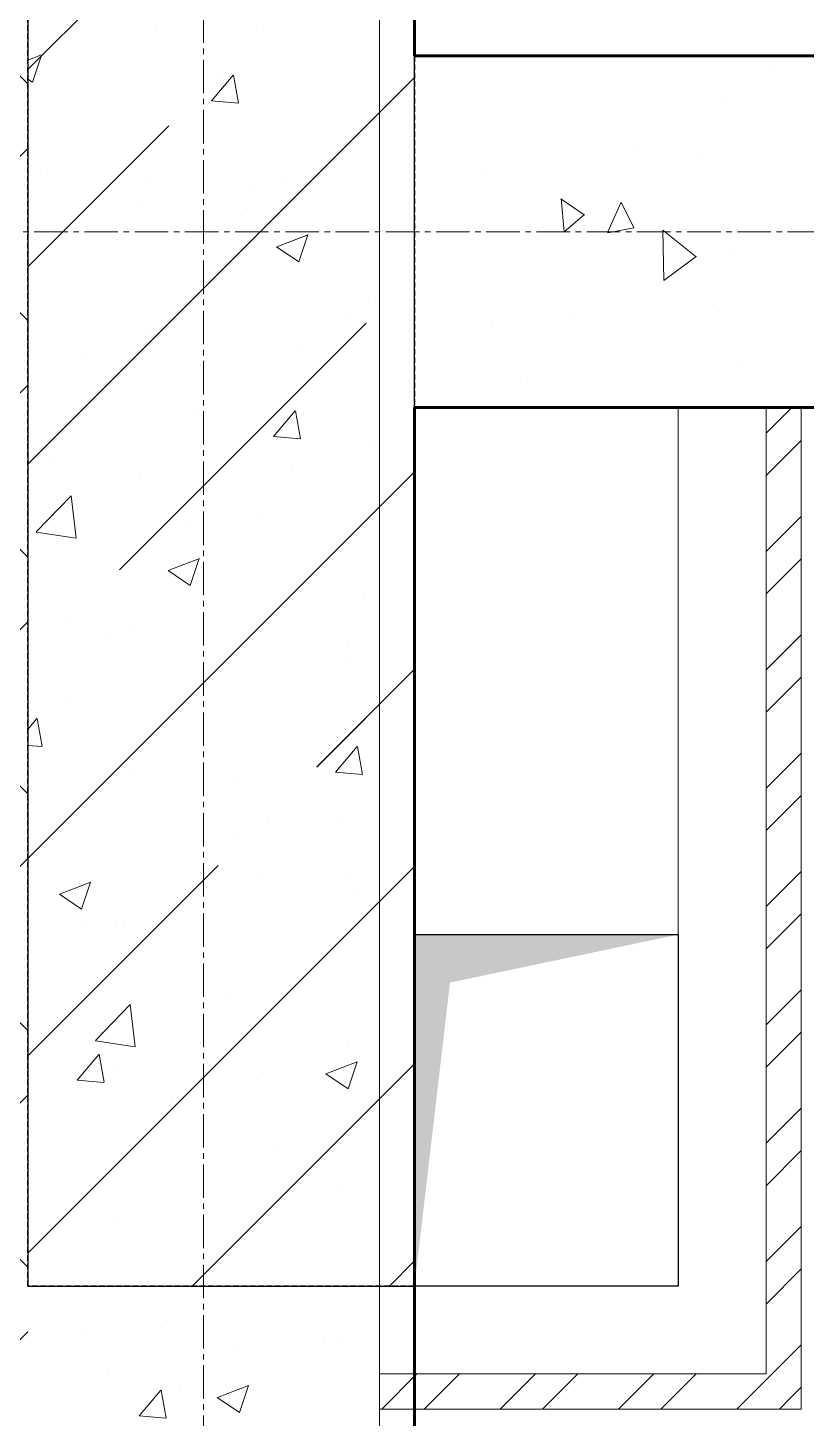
# Model space of a CAD drawing. Header units: millimetres. Extents: x 470010 to 1231400, y -134005 to 421770.
# Drawn here: x 672774 to 673216, y -58286 to -57495 of the extents above; entities that cross this region are included whole.
import ezdxf
from ezdxf.enums import TextEntityAlignment as Align

# ---------------------------------------------------------------- set-up
doc = ezdxf.new("R2010")
doc.units = ezdxf.units.MM
doc.linetypes.add('CENTER2', pattern=[28.575, 19.05, -3.175, 3.175, -3.175])
doc.linetypes.add('HIDDEN2', pattern=[4.7625, 3.175, -1.5875])
doc.layers.get('Defpoints').update_dxf_attribs({"color": 140})
for name, color, linetype, lineweight in [('0) шп потолок', 3, 'Continuous', 60), ('АР_Колонны', 70, 'Continuous', 30), ('АР_Стены ГКЛ', 1, 'Continuous', 15), ('АР_Стены ЖБ', 7, 'Continuous', 35), ('АР_Стены ПЕНОблок', 52, 'Continuous', 20), ('АР_Штриховка', 8, 'Continuous', 0)]:
    doc.layers.add(name, color=color, linetype=linetype, lineweight=lineweight)
doc.layers.add('РД_Оси_100', color=7, linetype='Continuous', lineweight=0, true_color=0x525252)
doc.styles.add('style1', font='ARIALN.TTF')

# ---------------------------------------------------------------- blocks, each defined once
blk = doc.blocks.new('СОШ_2200_АР_ОСИ_М100_28.05.24')
at = {"layer": 'РД_Оси_100', "color": 251, "linetype": 'CENTER2', "true_color": 0x636466}
for p, q in [((0, -6155), (0, 139938.679)), ((29555, 36000), (-5954.958, 36000))]:
    blk.add_line(p, q, dxfattribs=at)
blk = doc.blocks.new('A$C9108343f')
at = {"layer": 'АР_Стены ГКЛ', "linetype": 'Continuous', "lineweight": 0, "true_color": 0x000000}
h = blk.add_hatch(dxfattribs=at)
h.set_pattern_fill('ANSI31', color=18, scale=15, angle=-360, style=0)
h.set_pattern_definition([(45, (-63444.083, -115658.25), (-33.67596, 33.67596), [])])
h.paths.add_polyline_path([(7494.96, 42655.16), (7474.96, 42655.16), (7474.96, 42105), (7494.96, 42085)], flags=0)
h = blk.add_hatch(dxfattribs=at)
h.set_pattern_fill('ANSI31', color=18, scale=15, angle=-360, style=0)
h.set_pattern_definition([(45, (-63444.083, -115658.25), (-33.67596, 33.67596), [])])
h.paths.add_polyline_path([(7494.96, 42085), (7474.96, 42105), (7254.96, 42105), (7254.96, 42085)], flags=0)
at = {"color": 18, "linetype": 'Continuous', "true_color": 0x000000}
for p, q in [((7274.96, 42155), (7274.96, 42355)), ((7274.96, 42355), (7424.96, 42355)), ((7274.96, 42155), (7274.96, 42355)), ((7274.96, 42355), (7424.96, 42355)), ((7424.96, 42355), (7424.96, 42155)), ((7424.96, 42355), (7424.96, 42155)), ((7424.96, 42155), (7274.96, 42155)), ((7424.96, 42155), (7274.96, 42155))]:
    blk.add_line(p, q, dxfattribs=at)
blk.add_solid([(7274.96, 42155), (7274.96, 42355), (7295.15, 42327.68), (7424.96, 42355)], dxfattribs=at)
blk.add_solid([(7274.96, 42155), (7274.96, 42355), (7295.15, 42327.68), (7424.96, 42355)], dxfattribs=at)
at = {"layer": '0) шп потолок'}
for points in [[(14844.96, 43275.16), (14844.96, 51955), (7274.95, 51955), (7274.95, 42855), (13824.96, 42855)], [(13624.96, 33565), (7274.96, 33565), (7274.96, 42655), (14854.96, 42655), (14854.96, 33985)]]:
    blk.add_lwpolyline(points, dxfattribs=at)
at = {"layer": 'АР_Колонны', "color": 18, "linetype": 'HIDDEN2', "lineweight": 25, "true_color": 0x000000}
for p, q in [((7054.96, 42155), (7054.96, 43355)), ((7274.96, 43355), (7274.96, 42155)), ((7274.96, 42155), (7054.96, 42155))]:
    blk.add_line(p, q, dxfattribs=at)
at = {"layer": 'АР_Колонны', "color": 18, "linetype": 'Continuous', "lineweight": 15, "true_color": 0x000000}
for p, q in [((7054.96, 43355), (7054.96, 42155)), ((7054.96, 43355), (7054.96, 42155)), ((7274.96, 42155), (7274.96, 43355)), ((7274.96, 42155), (7274.96, 43355)), ((7054.96, 42155), (7274.96, 42155)), ((7054.96, 42155), (7274.96, 42155))]:
    blk.add_line(p, q, dxfattribs=at)
at = {"layer": 'АР_Стены ГКЛ', "color": 18, "linetype": 'Continuous', "lineweight": 5, "true_color": 0x000000}
for p, q in [((7474.96, 42655.16), (7424.96, 42655.16)), ((7424.96, 42655.16), (7424.96, 42155)), ((7474.96, 42105), (7474.96, 42655.16)), ((7494.96, 42655.16), (7474.96, 42655.16)), ((7474.96, 42655.16), (7474.96, 42105)), ((7494.96, 42085), (7494.96, 42655.16)), ((7424.96, 42155), (7254.96, 42155)), ((7254.96, 42155), (7254.96, 42105)), ((7254.96, 42105), (7474.96, 42105)), ((7474.96, 42105), (7254.96, 42105)), ((7254.96, 42105), (7254.96, 42085)), ((7254.96, 42085), (7494.96, 42085))]:
    blk.add_line(p, q, dxfattribs=at)
at = {"layer": 'АР_Стены ЖБ', "color": 18, "linetype": 'Continuous', "lineweight": 30, "true_color": 0x000000}
for p, q in [((7054.96, 43355), (7054.96, 42155)), ((7274.96, 42155), (7274.96, 43355)), ((7054.96, 42155), (7274.96, 42155))]:
    blk.add_line(p, q, dxfattribs=at)
at = {"layer": 'АР_Стены ПЕНОблок', "color": 18, "linetype": 'Continuous', "lineweight": 20, "true_color": 0x000000}
for p, q in [((7254.96, 21355), (7254.96, 97555)), ((14844.95, 42855.16), (7274.95, 42855)), ((7274.95, 42855), (7274.96, 42655)), ((7274.96, 42655), (14844.96, 42655.16))]:
    blk.add_line(p, q, dxfattribs=at)
at = {"layer": 'АР_Штриховка', "color": 18, "linetype": 'Continuous', "lineweight": 5, "true_color": 0x000000}
for p, q in [((7054.96, 42847.3), (7274.96, 43067.3)), ((7054.96, 42622.79), (7274.96, 42842.79)), ((7163.18, 42843.27), (7163.18, 42843.27)), ((7054.96, 42735.05), (7135.12, 42815.21)), ((7107.05, 42562.64), (7247.37, 42702.95)), ((7054.96, 42398.29), (7274.96, 42618.29)), ((7078.99, 42534.57), (7078.99, 42534.57)), ((7219.31, 42450.38), (7274.96, 42506.04)), ((7191.24, 42422.32), (7191.24, 42422.32)), ((7054.96, 42286.04), (7163.18, 42394.26)), ((7054.96, 42173.78), (7274.96, 42393.78)), ((7148.43, 42155), (7274.96, 42281.53)), ((7260.68, 42155), (7274.96, 42169.28))]:
    blk.add_line(p, q, dxfattribs=at)
at = {"layer": 'АР_Штриховка', "color": 18, "linetype": 'Continuous', "lineweight": 0, "true_color": 0x000000}
for p, q in [((7054.96, 42839.24), (6904.96, 42989.24)), ((7185.08, 42869.67), (7185.08, 42869.67)), ((7128.25, 42868.85), (7128.25, 42868.85)), ((7054.96, 42704.54), (6904.96, 42854.54)), ((7054.96, 42852.58), (7062.75, 42855.57)), ((7057.55, 42840.09), (7062.7, 42855.44)), ((7477.04, 42848.36), (7477.04, 42848.36)), ((7054.96, 42841.83), (7057.54, 42840.09)), ((7159.54, 42829.48), (7171.79, 42844.07)), ((7174.9, 42828.18), (7171.96, 42844.1)), ((7159.54, 42829.47), (7174.72, 42828.14)), ((7452.69, 42828.69), (7452.69, 42828.69)), ((6904.96, 42652.4), (7054.96, 42802.4)), ((7398.79, 42803.67), (7398.79, 42803.67)), ((7438, 42797.48), (7438, 42797.48)), ((7065.91, 42790.17), (7065.91, 42790.17)), ((7125.16, 42784.29), (7125.16, 42784.29)), ((7201.5, 42784.44), (7201.5, 42784.44)), ((7315.92, 42787.21), (7315.92, 42787.21)), ((7181.84, 42777.86), (7181.84, 42777.86)), ((7118.26, 42769.49), (7118.26, 42769.49)), ((7371.56, 42764.52), (7358.23, 42773.71)), ((7360.06, 42755), (7358.4, 42773.97)), ((7359.3, 42766.72), (7359.3, 42766.72)), ((7384.81, 42754.5), (7392.56, 42771.91)), ((7399.82, 42757.3), (7392.6, 42771.79)), ((7175.92, 42764.46), (7175.92, 42764.46)), ((7360.07, 42754.99), (7371.74, 42764.79)), ((7196.58, 42746.48), (7214.36, 42753.31)), ((7209.17, 42737.82), (7214.32, 42753.17)), ((7384.86, 42754.39), (7399.82, 42757.3)), ((7435.28, 42740.73), (7416.24, 42755.8)), ((7416.87, 42727.29), (7416.28, 42755.86)), ((7196.52, 42746.35), (7209.15, 42737.82)), ((7416.76, 42727.33), (7435.21, 42740.82)), ((7456.39, 42741.7), (7456.39, 42741.7)), ((7054.96, 42569.83), (6904.96, 42719.83)), ((7252.49, 42717.62), (7252.49, 42717.62)), ((7236.78, 42708.69), (7236.78, 42708.69)), ((7365.93, 42705.97), (7365.93, 42705.97)), ((7448.4, 42709.57), (7448.4, 42709.57)), ((7122.08, 42699.74), (7122.08, 42699.74)), ((7319.57, 42701.46), (7319.57, 42701.46)), ((7211.22, 42690.35), (7211.22, 42690.35)), ((7088.65, 42683.27), (7088.65, 42683.27)), ((7115.02, 42677.68), (7115.02, 42677.68)), ((7461.59, 42679.4), (7461.59, 42679.4)), ((6904.96, 42517.7), (7054.96, 42667.7)), ((7339.51, 42669.12), (7339.51, 42669.12)), ((7152.04, 42654.64), (7152.04, 42654.64)), ((7194.78, 42638.42), (7207.03, 42653.01)), ((7210.14, 42637.12), (7207.21, 42653.04)), ((7194.78, 42638.42), (7209.97, 42637.09)), ((7249.4, 42633.07), (7249.4, 42633.07)), ((7070.01, 42626.25), (7070.01, 42626.25)), ((7205.6, 42620.53), (7205.6, 42620.53)), ((7118.99, 42615.18), (7118.99, 42615.18)), ((7059.75, 42584.14), (7079.53, 42604.76)), ((7082.39, 42580.64), (7079.58, 42604.77)), ((7185.66, 42594.38), (7185.66, 42594.38)), ((7054.96, 42435.13), (6904.96, 42585.13)), ((7144.4, 42590.17), (7144.4, 42590.17)), ((7059.79, 42584.06), (7082.38, 42580.56)), ((7134.78, 42562.29), (7152.56, 42569.12)), ((7147.36, 42553.63), (7152.51, 42568.98)), ((7134.72, 42562.16), (7147.35, 42553.64)), ((7246.31, 42548.51), (7246.31, 42548.51)), ((6904.96, 42382.99), (7054.96, 42532.99)), ((7115.9, 42530.63), (7115.9, 42530.63)), ((7101.51, 42525.53), (7101.51, 42525.53)), ((7237.1, 42519.8), (7237.1, 42519.8)), ((7238, 42511.11), (7238, 42511.11)), ((7077.58, 42489.99), (7077.58, 42489.99)), ((7054.96, 42471.78), (7060.09, 42477.89)), ((7063.2, 42462), (7060.26, 42477.92)), ((7054.96, 42462.67), (7063.02, 42461.97)), ((7230.03, 42447.36), (7242.27, 42461.96)), ((7245.39, 42446.06), (7242.45, 42461.98)), ((7243.22, 42463.96), (7243.22, 42463.96)), ((7054.96, 42300.43), (6904.96, 42450.43)), ((7112.81, 42446.07), (7112.81, 42446.07)), ((7175.17, 42442.82), (7175.17, 42442.82)), ((7230.03, 42447.36), (7245.21, 42446.03)), ((7234.76, 42419.3), (7234.76, 42419.3)), ((7171.18, 42410.93), (7171.18, 42410.93)), ((6904.96, 42248.29), (7054.96, 42398.29)), ((7187.64, 42390.01), (7187.64, 42390.01)), ((7236.03, 42387.05), (7236.03, 42387.05)), ((7072.98, 42378.1), (7090.76, 42384.93)), ((7085.56, 42369.44), (7090.71, 42384.79)), ((7240.13, 42379.4), (7240.13, 42379.4)), ((7072.92, 42377.97), (7085.55, 42369.45)), ((7087.91, 42361.63), (7087.91, 42361.63)), ((7105.6, 42361.62), (7105.6, 42361.62)), ((7109.72, 42361.52), (7109.72, 42361.52)), ((7241.19, 42355.89), (7241.19, 42355.89)), ((7054.96, 42165.72), (6904.96, 42315.72)), ((7167.94, 42319.12), (7167.94, 42319.12)), ((7093.42, 42294.67), (7113.21, 42315.29)), ((7104.36, 42310.74), (7104.36, 42310.74)), ((7116.06, 42291.18), (7113.26, 42315.3)), ((7093.46, 42294.59), (7116.05, 42291.09)), ((7237.04, 42294.85), (7237.04, 42294.85)), ((7083.09, 42272.24), (7095.33, 42286.84)), ((7098.44, 42270.94), (7095.51, 42286.87)), ((7106.63, 42276.96), (7106.63, 42276.96)), ((7224.59, 42275.84), (7242.37, 42282.66)), ((7237.18, 42267.18), (7242.33, 42282.53)), ((7083.09, 42272.24), (7098.27, 42270.91)), ((7184.91, 42272.74), (7184.91, 42272.74)), ((7224.53, 42275.71), (7237.16, 42267.18)), ((6904.96, 42113.58), (7054.96, 42263.58)), ((7137.11, 42260.9), (7137.11, 42260.9)), ((7197.32, 42231.6), (7197.32, 42231.6)), ((7101.12, 42218.94), (7101.12, 42218.94)), ((7233.96, 42210.29), (7233.96, 42210.29)), ((7103.54, 42192.41), (7103.54, 42192.41)), ((6904.96, 41978.88), (7054.96, 42128.88)), ((7087.64, 42131.11), (7087.64, 42131.11)), ((7130.5, 42131.42), (7130.5, 42131.42)), ((7230.87, 42125.74), (7230.87, 42125.74)), ((7174.42, 42121.19), (7174.42, 42121.19)), ((7223.23, 42125.38), (7223.23, 42125.38)), ((7100.45, 42107.85), (7100.45, 42107.85)), ((7118.33, 42081.19), (7130.57, 42095.78)), ((7133.69, 42079.89), (7130.75, 42095.81)), ((7141.2, 42096.99), (7141.2, 42096.99)), ((7162.79, 42091.65), (7180.57, 42098.48)), ((7175.37, 42082.99), (7180.52, 42098.34)), ((7162.73, 42091.52), (7175.36, 42083)), ((7118.33, 42081.18), (7133.51, 42079.86))]:
    blk.add_line(p, q, dxfattribs=at)
at = {"layer": 'РД_Оси_100'}
blk.add_blockref('СОШ_2200_АР_ОСИ_М100_28.05.24', (7154.96, 6755), dxfattribs=at)
at = {"layer": 'Defpoints', "color": 18, "true_color": 0x000000, "style": 'style1'}
for p in [(143949.34, 316089.12), (143974.98, 281639.5), (143890.4, 273244.71), (143839.99, 264276.81), (143967.75, 254892.38), (12251.96, 104178.14), (12382.58, 96023.14)]:
    blk.add_attdef('АР-ПОМЕЩЕНИЕ:НАИМЕНОВАНИЕ', text='', height=100, dxfattribs=at).set_placement(p, align=Align.MIDDLE)
at = {"layer": 'Defpoints', "color": 18, "true_color": 0x000000, "style": 'style1', "flags": 8}
for p in [(143951.3, 279099.09), (143848.34, 269251.11), (143875.33, 260094.25), (144049.74, 250824.7), (163419.28, 238153.36), (155897.46, 237965.97), (183037.2, 237965.97), (143342.94, 237876.19)]:
    blk.add_attdef('АР-ПОМЕЩЕНИЕ:НАИМЕНОВАНИЕ', text='', height=100, dxfattribs=at).set_placement(p, align=Align.MIDDLE)

msp = doc.modelspace()

# ---------------------------------------------------------------- hatches: boundary and pattern name
at = {"layer": 'АР_Стены ГКЛ', "linetype": 'Continuous', "lineweight": 0, "true_color": 0x000000}
h = msp.add_hatch(dxfattribs=at)
h.set_pattern_fill('ANSI31', color=18, scale=15, angle=-360, style=0)
h.set_pattern_definition([(45, (602274.53, -216024.49), (-33.67596, 33.67596), [])])
h.paths.add_polyline_path([(673213.57, -57711.084), (673193.57, -57711.084), (673193.57, -58261.242), (673213.57, -58281.242)], flags=0)
h = msp.add_hatch(dxfattribs=at)
h.set_pattern_fill('ANSI31', color=18, scale=15, angle=-360, style=0)
h.set_pattern_definition([(45, (602274.53, -216024.49), (-33.67596, 33.67596), [])])
h.paths.add_polyline_path([(673213.57, -58281.242), (673193.57, -58261.242), (672973.57, -58261.242), (672973.57, -58281.242)], flags=0)

# ---------------------------------------------------------------- linework, layer by layer
at = {"color": 18, "linetype": 'Continuous', "true_color": 0x000000}
for p, q in [((672993.57, -58211.242), (672993.57, -58011.242)), ((672993.57, -58011.242), (673143.57, -58011.242)), ((672993.57, -58211.242), (672993.57, -58011.242)), ((672993.57, -58011.242), (673143.57, -58011.242)), ((673143.57, -58011.242), (673143.57, -58211.242)), ((673143.57, -58011.242), (673143.57, -58211.242)), ((673143.57, -58211.242), (672993.57, -58211.242)), ((673143.57, -58211.242), (672993.57, -58211.242))]:
    msp.add_line(p, q, dxfattribs=at)
msp.add_solid([(672993.57, -58211.242), (672993.57, -58011.242), (673013.767, -58038.558), (673143.57, -58011.242)], dxfattribs=at)
msp.add_solid([(672993.57, -58211.242), (672993.57, -58011.242), (673013.767, -58038.558), (673143.57, -58011.242)], dxfattribs=at)
at = {"layer": '0) шп потолок'}
for points in [[(680563.57, -57091.084), (680563.57, -48411.242), (672993.566, -48411.242), (672993.566, -57511.242), (679543.57, -57511.242)], [(679343.57, -66801.242), (672993.57, -66801.242), (672993.57, -57711.242), (680573.57, -57711.242), (680573.57, -66381.242)]]:
    msp.add_lwpolyline(points, dxfattribs=at)
at = {"layer": 'АР_Колонны', "color": 18, "linetype": 'HIDDEN2', "lineweight": 25, "true_color": 0x000000}
for p, q in [((672773.57, -58211.242), (672773.57, -57011.242)), ((672993.57, -57011.242), (672993.57, -58211.242)), ((672993.57, -58211.242), (672773.57, -58211.242))]:
    msp.add_line(p, q, dxfattribs=at)
at = {"layer": 'АР_Колонны', "color": 18, "linetype": 'Continuous', "lineweight": 15, "true_color": 0x000000}
for p, q in [((672773.57, -57011.242), (672773.57, -58211.242)), ((672773.57, -57011.242), (672773.57, -58211.242)), ((672993.57, -58211.242), (672993.57, -57011.242)), ((672993.57, -58211.242), (672993.57, -57011.242)), ((672773.57, -58211.242), (672993.57, -58211.242)), ((672773.57, -58211.242), (672993.57, -58211.242))]:
    msp.add_line(p, q, dxfattribs=at)
at = {"layer": 'АР_Стены ГКЛ', "color": 18, "linetype": 'Continuous', "lineweight": 5, "true_color": 0x000000}
for p, q in [((673193.57, -57711.084), (673143.57, -57711.084)), ((673143.57, -57711.084), (673143.57, -58211.242)), ((673193.57, -58261.242), (673193.57, -57711.084)), ((673213.57, -57711.084), (673193.57, -57711.084)), ((673193.57, -57711.084), (673193.57, -58261.242)), ((673213.57, -58281.242), (673213.57, -57711.084)), ((673143.57, -58211.242), (672973.57, -58211.242)), ((672973.57, -58211.242), (672973.57, -58261.242)), ((672973.57, -58261.242), (673193.57, -58261.242)), ((673193.57, -58261.242), (672973.57, -58261.242)), ((672973.57, -58261.242), (672973.57, -58281.242)), ((672973.57, -58281.242), (673213.57, -58281.242))]:
    msp.add_line(p, q, dxfattribs=at)
at = {"layer": 'АР_Стены ЖБ', "color": 18, "linetype": 'Continuous', "lineweight": 30, "true_color": 0x000000}
for p, q in [((672773.57, -57011.242), (672773.57, -58211.242)), ((672993.57, -58211.242), (672993.57, -57011.242)), ((672773.57, -58211.242), (672993.57, -58211.242))]:
    msp.add_line(p, q, dxfattribs=at)
at = {"layer": 'АР_Стены ПЕНОблок', "color": 18, "linetype": 'Continuous', "lineweight": 20, "true_color": 0x000000}
for p, q in [((672973.57, -79011.242), (672973.57, -2811.242)), ((680563.566, -57511.084), (672993.566, -57511.242)), ((672993.566, -57511.242), (672993.57, -57711.242)), ((672993.57, -57711.242), (680563.57, -57711.084))]:
    msp.add_line(p, q, dxfattribs=at)
at = {"layer": 'АР_Штриховка', "color": 18, "linetype": 'Continuous', "lineweight": 5, "true_color": 0x000000}
for p, q in [((672773.57, -57518.941), (672993.57, -57298.941)), ((672773.57, -57743.447), (672993.57, -57523.447)), ((672773.57, -57631.194), (672853.73, -57551.035)), ((672825.666, -57803.604), (672965.983, -57663.288)), ((672773.57, -57967.954), (672993.57, -57747.954)), ((672937.92, -57915.857), (672993.57, -57860.207)), ((672773.57, -58080.207), (672881.793, -57971.984)), ((672773.57, -58192.46), (672993.57, -57972.46)), ((672867.041, -58211.242), (672993.57, -58084.713)), ((672979.294, -58211.242), (672993.57, -58196.967))]:
    msp.add_line(p, q, dxfattribs=at)
at = {"layer": 'АР_Штриховка', "color": 18, "linetype": 'Continuous', "lineweight": 0, "true_color": 0x000000}
for p, q in [((672773.57, -57527.001), (672623.57, -57377.001)), ((672773.57, -57661.705), (672623.57, -57511.705)), ((672773.57, -57513.662), (672781.362, -57510.671)), ((672776.164, -57526.156), (672781.314, -57510.807)), ((672878.153, -57536.766), (672890.398, -57522.173)), ((672893.512, -57538.066), (672890.575, -57522.145)), ((672773.57, -57524.411), (672776.152, -57526.152)), ((672878.152, -57536.77), (672893.334, -57538.099)), ((672623.57, -57713.842), (672773.57, -57563.842)), ((673090.176, -57601.717), (673076.841, -57592.536)), ((673078.677, -57611.245), (673077.017, -57592.268)), ((673078.682, -57611.251), (673090.356, -57601.455)), ((673103.426, -57611.74), (673111.175, -57594.337)), ((673118.428, -57608.945), (673111.216, -57594.449)), ((673103.469, -57611.853), (673118.429, -57608.945)), ((672915.192, -57619.763), (672932.977, -57612.936)), ((672927.778, -57628.421), (672932.928, -57613.072)), ((673153.893, -57625.511), (673134.852, -57610.438)), ((673135.483, -57638.955), (673134.893, -57610.386)), ((672915.132, -57619.895), (672927.766, -57628.417)), ((673135.376, -57638.916), (673153.827, -57625.42)), ((672773.57, -57796.409), (672623.57, -57646.409)), ((672623.57, -57848.546), (672773.57, -57698.546)), ((672913.396, -57727.823), (672925.641, -57713.23)), ((672928.755, -57729.123), (672925.818, -57713.201)), ((672913.396, -57727.827), (672928.578, -57729.155)), ((672778.359, -57782.1), (672798.143, -57761.481)), ((672801.001, -57785.598), (672798.195, -57761.475)), ((672773.57, -57931.113), (672623.57, -57781.113)), ((672778.398, -57782.182), (672800.988, -57785.685)), ((672853.39, -57803.951), (672871.174, -57797.124)), ((672865.976, -57812.609), (672871.126, -57797.26)), ((672853.33, -57804.083), (672865.964, -57812.605)), ((672623.57, -57983.25), (672773.57, -57833.25)), ((672773.57, -57894.461), (672778.7, -57888.347)), ((672781.813, -57904.241), (672778.876, -57888.319)), ((672773.57, -57903.567), (672781.636, -57904.273)), ((672948.639, -57918.88), (672960.885, -57904.287)), ((672963.997, -57920.18), (672961.06, -57904.258)), ((672773.57, -58065.817), (672623.57, -57915.817)), ((672948.639, -57918.884), (672963.821, -57920.212)), ((672623.57, -58117.954), (672773.57, -57967.954)), ((672791.588, -57988.139), (672809.372, -57981.312)), ((672804.174, -57996.797), (672809.324, -57981.448)), ((672791.528, -57988.271), (672804.162, -57996.793)), ((672773.57, -58200.521), (672623.57, -58050.521)), ((672812.034, -58071.569), (672831.818, -58050.95)), ((672834.676, -58075.066), (672831.87, -58050.944)), ((672812.073, -58071.65), (672834.662, -58075.154)), ((672801.698, -58093.997), (672813.943, -58079.404)), ((672817.056, -58095.298), (672814.119, -58079.376)), ((672943.202, -58090.404), (672960.987, -58083.577)), ((672955.788, -58099.062), (672960.939, -58083.713)), ((672943.142, -58090.536), (672955.777, -58099.059)), ((672801.698, -58094.002), (672816.88, -58095.33)), ((672623.57, -58252.658), (672773.57, -58102.658)), ((672623.57, -58387.362), (672773.57, -58237.362)), ((672836.942, -58285.054), (672849.187, -58270.461)), ((672852.299, -58286.354), (672849.362, -58270.433)), ((672881.34, -58274.724), (672893.975, -58283.247)), ((672881.4, -58274.592), (672899.185, -58267.765)), ((672893.986, -58283.25), (672899.137, -58267.901)), ((672836.941, -58285.059), (672852.123, -58286.387))]:
    msp.add_line(p, q, dxfattribs=at)

# ---------------------------------------------------------------- block references
msp.add_blockref('A$C9108343f', (665718.612, -100366.242))
at = {"layer": 'РД_Оси_100'}
msp.add_blockref('СОШ_2200_АР_ОСИ_М100_28.05.24', (672873.57, -93611.242), dxfattribs=at)

doc.saveas('drawing.dxf')
